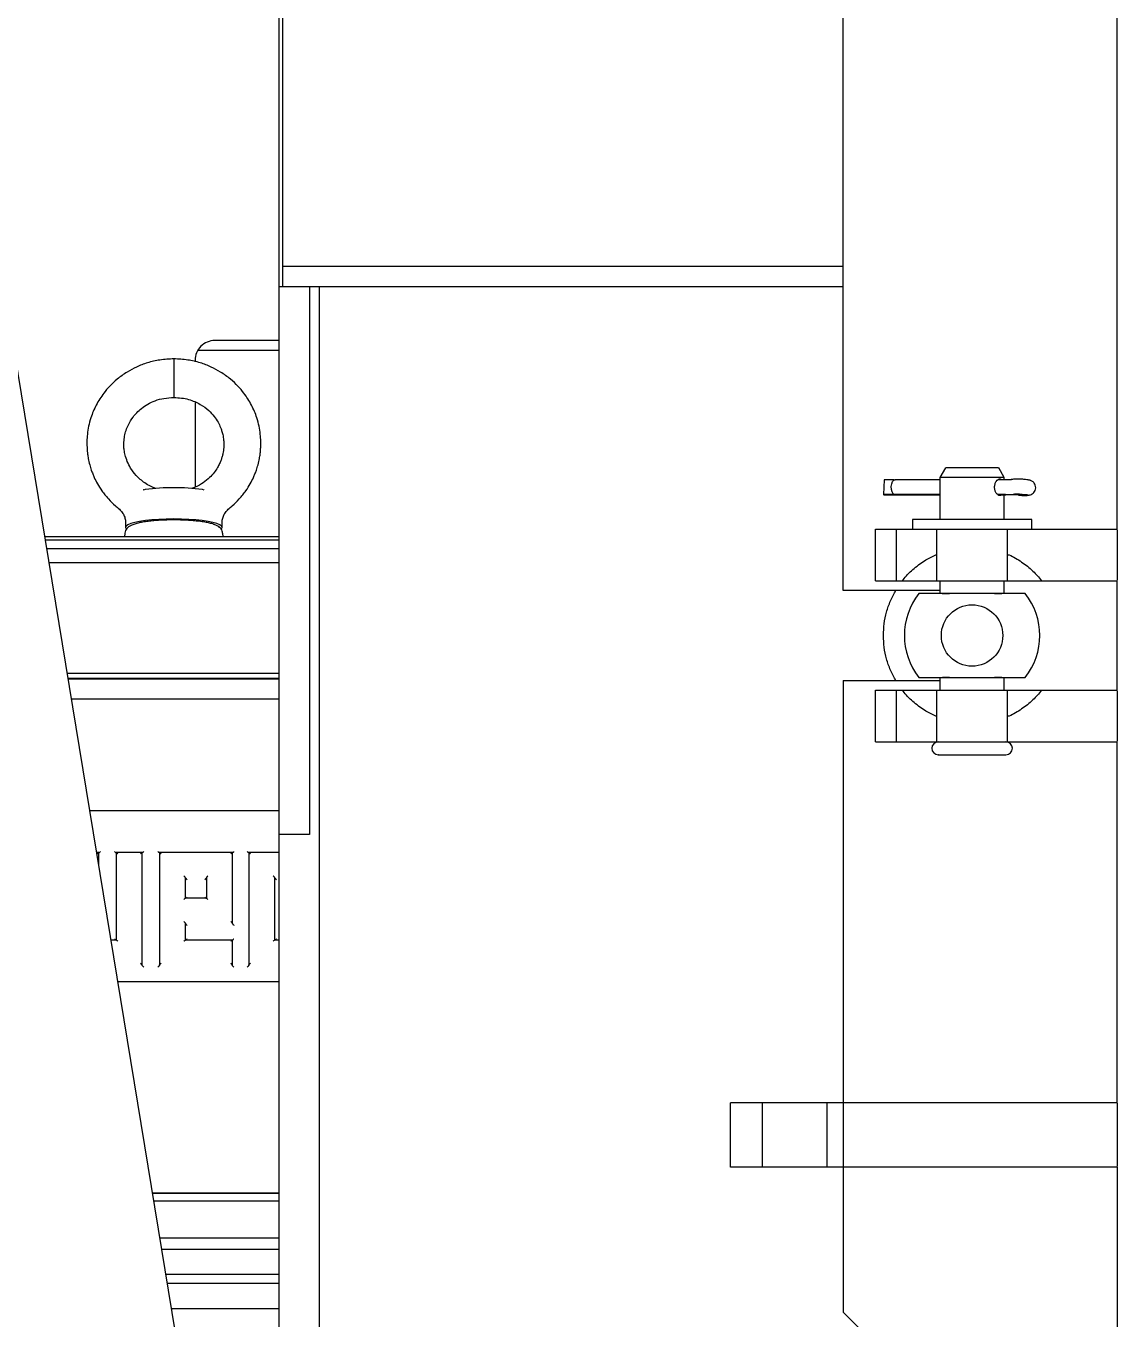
# Model space of a CAD drawing. Header units: millimetres. Extents: x 1293 to 41893, y 1011 to 26911.
# Drawn here: x 22974.9 to 23200.6, y 15570 to 15837.5 of the extents above; entities that cross this region are included whole.
import ezdxf

# ---------------------------------------------------------------- set-up
doc = ezdxf.new("R2010")
doc.units = ezdxf.units.MM
doc.header["$LTSCALE"] = 50
doc.layers.add('MAQUINAS', color=11, linetype='Continuous')

msp = doc.modelspace()

# ---------------------------------------------------------------- linework, layer by layer
at = {"color": 7, "linetype": 'Continuous', "lineweight": 25}
for p, q in [((23005.8280424, 15567.149781), (22757.6912138, 17078.1440349)), ((23027.1598566, 16385.8983679), (23027.1598566, 15534.5737325)), ((23028.0065232, 15783.5301166), (23028.0065232, 15921.0287832)), ((23143.9091899, 15787.7301166), (23028.0065232, 15787.7301166)), ((23143.9091899, 15783.5301166), (23027.1598566, 15783.5301166)), ((23033.5098566, 15783.5301166), (23033.5098566, 15670.1967832)), ((23035.5598566, 15783.5301166), (23035.5598566, 15534.5737325)), ((23027.1598566, 15772.3950346), (23013.9425232, 15772.3950346)), ((23027.1598566, 15770.3630346), (23010.422996, 15770.3630346)), ((23005.4758566, 15768.5999519), (23005.4758566, 15760.6010946)), ((23009.8785232, 15768.3310346), (23009.8785232, 15768.0235756)), ((23009.8785232, 15759.7283541), (23009.8785232, 15742.0482101)), ((22999.1660073, 15741.4918449), (22999.1636265, 15741.5062259)), ((22999.5645877, 15741.5571744), (22999.1792724, 15741.4695546)), ((23011.7740671, 15741.469116), (23011.3871254, 15741.5571744)), ((23011.7893336, 15741.5048002), (23011.7873796, 15741.4914039)), ((22995.4978629, 15734.5748336), (22995.4759632, 15733.7512294)), ((23015.47575, 15733.7512294), (23015.4538314, 15734.575541)), ((23027.1598566, 15731.8081057), (22978.787705, 15731.8081057)), ((22995.3705745, 15732.57165), (22995.3027344, 15731.8081057)), ((22995.3705745, 15732.57165), (22995.3693719, 15732.5445767)), ((23015.6489787, 15731.8081057), (23015.5811386, 15732.57165)), ((23015.5823413, 15732.5445767), (23015.5811386, 15732.57165)), ((23027.1598566, 15731.0830613), (22978.9067724, 15731.0830613)), ((23027.1598566, 15729.3018092), (22979.1992912, 15729.3018092)), ((23027.1598566, 15726.3794943), (22979.6791964, 15726.3794943)), ((23027.1598566, 15703.51716), (22983.4336694, 15703.51716)), ((23027.1598566, 15702.4545732), (22983.6081684, 15702.4545732)), ((23027.1598566, 15702.3511703), (22983.6251493, 15702.3511703)), ((23027.1598566, 15698.2002513), (22984.3068169, 15698.2002513)), ((23027.1598566, 15675.1017249), (22988.1000776, 15675.1017249)), ((23033.5098566, 15670.1967832), (23027.1598566, 15670.1967832)), ((22989.9758566, 15666.4593882), (22989.5193298, 15666.4593882)), ((22989.9758566, 15663.6794331), (22989.9758566, 15666.4480495)), ((22998.9225232, 15666.4593882), (22993.5491899, 15666.4593882)), ((22993.5491899, 15666.4480495), (22993.5491899, 15648.3519496)), ((22998.9225232, 15643.1613957), (22998.9225232, 15666.4480495)), ((23017.5758566, 15666.4593882), (23002.4958566, 15666.4593882)), ((23002.4958566, 15666.4480495), (23002.4958566, 15643.1613957)), ((23017.5758566, 15651.8037324), (23017.5758566, 15666.4480495)), ((23027.1598566, 15666.4593882), (23020.9758566, 15666.4593882)), ((23020.9758566, 15666.4480495), (23020.9758566, 15643.1613957)), ((23007.8691899, 15656.9942863), (23007.8691899, 15661.2574956)), ((23012.2025232, 15661.2574956), (23012.2025232, 15656.9942863)), ((23026.3491899, 15648.3519496), (23026.3491899, 15661.2574956)), ((23012.2151899, 15657.005625), (23007.8571673, 15657.005625)), ((23007.8691899, 15648.3519496), (23007.8691899, 15651.8037324)), ((22993.5618566, 15648.3632883), (22992.4910876, 15648.3632883)), ((23017.5758566, 15648.3632883), (23007.8565232, 15648.3632883)), ((23017.5758566, 15643.1613957), (23017.5758566, 15648.3519496)), ((23027.1598566, 15648.3632883), (23026.3353227, 15648.3632883)), ((23027.1598566, 15639.7209516), (22993.9103398, 15639.7209516)), ((23027.1598566, 15596.0088042), (23001.0887878, 15596.0088042)), ((23027.1598566, 15595.9499411), (23001.0984544, 15595.9499411)), ((23001.3441829, 15594.4536117), (23027.1598566, 15594.4536117)), ((23002.6113398, 15586.737438), (23027.1598566, 15586.737438)), ((23027.1598566, 15584.3254609), (23003.0074369, 15584.3254609)), ((23027.1598566, 15579.204223), (23003.8484512, 15579.204223)), ((23027.1598566, 15577.3021874), (23004.1608051, 15577.3021874)), ((23027.1598566, 15572.0652301), (23005.020823, 15572.0652301))]:
    msp.add_line(p, q, dxfattribs=at)
at = {"color": 7, "linetype": 'Continuous', "lineweight": 25, "flags": 128}
for points in [[(23005.4758566, 15735.4796933), (23003.9115119, 15735.4583143), (23002.3856866, 15735.3947039), (23000.9359516, 15735.2904281), (22999.598004, 15735.1480548), (22998.4047887, 15734.9710896), (22997.3856866, 15734.7638899), (22996.5657913, 15734.5315578), (22995.9652914, 15734.2798139), (22995.5989732, 15734.0148571), (22995.4758566, 15733.7432115), (22995.5989732, 15733.4715659), (22995.6328366, 15733.4367356)], [(23015.3318461, 15733.449573), (23015.35274, 15733.4715659), (23015.4758566, 15733.7432115), (23015.35274, 15734.0148571), (23014.9864217, 15734.2798139), (23014.3859218, 15734.5315578), (23013.5660265, 15734.7638899), (23012.5469244, 15734.9710896), (23011.3537091, 15735.1480548), (23010.0157616, 15735.2904281), (23008.5660265, 15735.3947039), (23007.0402012, 15735.4583143), (23005.4758566, 15735.4796933)]]:
    msp.add_lwpolyline(points, dxfattribs=at)
at = {"color": 7, "linetype": 'Continuous', "lineweight": 25}
for centre, radius, start, end in [((23013.9425232, 15768.3310346), 4.064, 90, 180.000019848), ((23005.1573137, 15703.1206732), 38.8412565, 89.530103588, 98.278757095), ((23005.7943994, 15703.1206732), 38.8412565, 81.721242905, 90.469896412)]:
    msp.add_arc(centre, radius, start, end, dxfattribs=at)
for points, knots in [([(23005.4758566, 15768.5999669), (23004.511107, 15768.5490984), (23002.6625237, 15768.4516278), (23000.0575387, 15767.868547), (22997.8017095, 15766.9845113), (22995.695298, 15765.8651483), (22993.8352903, 15764.5294453), (22992.2330097, 15763.0271305), (22990.7352546, 15761.2618037), (22989.3580007, 15759.0926735), (22988.3773168, 15756.7583756), (22987.8345943, 15754.716395), (22987.5817475, 15753.0862638), (22987.4791496, 15751.7584014), (22987.4944036, 15750.7579669), (22987.528575, 15750.0804075), (22987.555561, 15749.4778129), (22987.6290045, 15748.7941372), (22987.792524, 15747.8614429), (22988.0373759, 15746.7474295), (22988.3559601, 15745.7078119), (22988.6843403, 15744.8304406), (22989.0931474, 15743.871928), (22989.6931465, 15742.689889), (22990.6431419, 15741.1736797), (22991.8800141, 15739.6405807), (22993.0696698, 15738.4087248), (22993.8527381, 15737.825196), (22994.0937301, 15737.6456129)], [0, 0, 0, 0, 0.0663330184, 0.1271025416, 0.1826683889, 0.232761701, 0.2912029326, 0.3401212207, 0.3840752381, 0.450973652, 0.5175305435, 0.5592722876, 0.5983140447, 0.6325095985, 0.6518192393, 0.666769439, 0.6794890866, 0.6932426887, 0.7140048776, 0.744597308, 0.7716231428, 0.7909784886, 0.8093978794, 0.8434999561, 0.8824088616, 0.9327160184, 0.9792931206, 1, 1, 1, 1]), ([(23016.8579397, 15737.6455795), (23017.0989465, 15737.8251733), (23017.8820298, 15738.4087125), (23019.0716995, 15739.6405803), (23020.3085706, 15741.1736799), (23021.2585682, 15742.6898886), (23021.8585616, 15743.8719289), (23022.2673808, 15744.8304388), (23022.5957156, 15745.7078203), (23022.9145511, 15746.7473813), (23023.1584083, 15747.8616186), (23023.3348759, 15748.8529778), (23023.4091919, 15749.67804), (23023.4470382, 15750.5563249), (23023.4802279, 15751.6808599), (23023.369355, 15753.0865806), (23023.117302, 15754.7163), (23022.5743116, 15756.7584195), (23021.5937398, 15759.0926593), (23020.2164539, 15761.261806), (23018.7187045, 15763.0271299), (23017.1164224, 15764.5294455), (23015.2564152, 15765.8651482), (23013.1500036, 15766.9845113), (23010.8941744, 15767.868547), (23008.2891895, 15768.4516278), (23006.4406061, 15768.5490984), (23005.4758566, 15768.5999669)], [0, 0, 0, 0, 0.020708672, 0.0672869758, 0.1175954305, 0.1565053397, 0.1906082963, 0.2090281622, 0.2283840074, 0.2554105395, 0.2860037591, 0.3067664837, 0.3246559836, 0.3428224844, 0.3674740834, 0.4016705194, 0.4407132837, 0.4824561048, 0.5490147134, 0.6159148531, 0.6598700045, 0.7087895546, 0.7672322939, 0.8173268984, 0.8728941793, 0.9336652703, 1, 1, 1, 1]), ([(23001.7015311, 15741.8028778), (23001.3512481, 15741.9424042), (23000.5720432, 15742.2527808), (22999.1688401, 15743.0997526), (22997.7228612, 15744.3379228), (22996.5626052, 15745.8912747), (22995.8331043, 15747.2977101), (22995.3961409, 15748.6400953), (22995.2293769, 15749.6332721), (22995.1248127, 15750.3995455), (22995.1117042, 15750.863906), (22995.1707936, 15751.6072688), (22995.2482435, 15752.6225278), (22995.5826506, 15753.83631), (22996.1111131, 15755.1719196), (22996.8637227, 15756.4013537), (22997.8100481, 15757.5160238), (22998.8154466, 15758.430675), (23000.0905477, 15759.2922146), (23001.6459789, 15760.0144916), (23003.474323, 15760.5286748), (23004.790036, 15760.5762658), (23005.4758566, 15760.6010727)], [0, 0, 0, 0, 0.0399988729, 0.0889775488, 0.1739968376, 0.2421783416, 0.2974625458, 0.3484064456, 0.3891166641, 0.4168705647, 0.4340585337, 0.454675077, 0.498606336, 0.5427547181, 0.5893138834, 0.6556836952, 0.6979076189, 0.7462043947, 0.8005787256, 0.8610679173, 0.9275811032, 1, 1, 1, 1]), ([(23005.4758566, 15760.6010727), (23006.0090559, 15760.5832545), (23007.0373998, 15760.5488898), (23008.5038074, 15760.2624477), (23009.7971912, 15759.7946647), (23011.2303356, 15759.0817015), (23012.6190346, 15758.0635399), (23013.8129232, 15756.7691255), (23014.6060653, 15755.5709048), (23015.0842473, 15754.5787734), (23015.3878024, 15753.7300534), (23015.6374335, 15752.8507886), (23015.7758285, 15751.894292), (23015.8403593, 15750.953821), (23015.8064375, 15750.3206002), (23015.7285968, 15749.6363918), (23015.6317137, 15749.0365287), (23015.4563957, 15748.3671021), (23015.2522485, 15747.685323), (23014.9366988, 15746.9228965), (23014.4755329, 15746.0473273), (23013.7913723, 15745.0421143), (23012.824433, 15743.9680122), (23011.5231289, 15742.9230554), (23010.2686601, 15742.1547253), (23009.4115048, 15741.8793088), (23009.1579914, 15741.7978512)], [0, 0, 0, 0, 0.0560951032, 0.1081866798, 0.1564714527, 0.2006736821, 0.2769479375, 0.3374678002, 0.3879068858, 0.4311491558, 0.4561873975, 0.4869147311, 0.5274910951, 0.5581215053, 0.5879044912, 0.612863817, 0.6361654414, 0.6603381371, 0.6874039961, 0.7158208878, 0.7517110313, 0.7952255312, 0.8463936671, 0.9053082873, 0.9719938512, 1, 1, 1, 1]), ([(22994.053762, 15737.6298917), (22994.2718174, 15737.4312314), (22994.7089947, 15737.0329394), (22995.1672853, 15736.2683331), (22995.4621088, 15735.4311853), (22995.4858142, 15734.8563343), (22995.4976904, 15734.5683416)], [0, 0, 0, 0, 0.2483043689, 0.497823083, 0.7484160427, 1, 1, 1, 1]), ([(23015.4540243, 15734.5682902), (23015.4659043, 15734.8563187), (23015.4896207, 15735.4313182), (23015.7844467, 15736.2683109), (23016.2424688, 15737.0325427), (23016.6795295, 15737.4308709), (23016.8975071, 15737.6295312)], [0, 0, 0, 0, 0.2515230773, 0.5021226858, 0.7516910257, 1, 1, 1, 1]), ([(23006.0215813, 15735.2819979), (23005.9329735, 15735.283849), (23005.382231, 15735.2953542), (23004.3563929, 15735.2799472), (23002.9829443, 15735.2338365), (23001.6616473, 15735.1477389), (23000.4211554, 15735.0270047), (22999.2834895, 15734.8713764), (22998.2648803, 15734.6806364), (22997.3682186, 15734.4478611), (22996.6785293, 15734.1878722), (22996.1602858, 15733.8895634), (22995.7733843, 15733.5463135), (22995.4838788, 15733.1101619), (22995.371259, 15732.7028014), (22995.3654167, 15732.4739515), (22995.3642981, 15732.4301345)], [0, 0, 0, 0, 0.0173517761, 0.107850105, 0.1983842285, 0.2890844852, 0.3801567974, 0.471913437, 0.5649152927, 0.660345925, 0.7612398488, 0.8333662766, 0.8880286346, 0.9389052255, 0.9883024328, 1, 1, 1, 1]), ([(23015.563606, 15732.5658022), (23015.5473096, 15732.7068564), (23015.510113, 15733.0288132), (23015.2594235, 15733.4397225), (23014.9299596, 15733.7814784), (23014.5091555, 15734.0631118), (23013.9213349, 15734.3331514), (23013.1363563, 15734.574785), (23012.1362884, 15734.7911883), (23011.0433238, 15734.9633523), (23009.8191587, 15735.1020411), (23008.5150061, 15735.2022362), (23007.2402306, 15735.2652128), (23006.3975621, 15735.2768193), (23006.0215813, 15735.2819979)], [0, 0, 0, 0, 0.0412001205, 0.0940393729, 0.1487603688, 0.2129192866, 0.2983841063, 0.4162570945, 0.5154037138, 0.6196040854, 0.7209282038, 0.8208535553, 0.920068662, 1, 1, 1, 1]), ([(22989.6425232, 15666.2122555), (22989.6889654, 15666.2557075), (22989.7812328, 15666.3420343), (22989.8854859, 15666.4226048), (22989.9439775, 15666.4557863), (22989.9709925, 15666.4628138), (22989.9742952, 15666.4527887), (22989.9758566, 15666.4480495)], [0, 0, 0, 0, 0.31012021737, 0.61612079744, 0.75889571436, 0.88602239309, 1, 1, 1, 1]), ([(22989.9758566, 15666.4480495), (22989.978501, 15666.4425416), (22989.9841974, 15666.430677), (22990.0294567, 15666.4506751), (22990.1024924, 15666.5007788), (22990.1995935, 15666.5806216), (22990.2729242, 15666.6496872), (22990.3091899, 15666.6838435)], [0, 0, 0, 0, 0.1467541849, 0.3161257458, 0.5102477616, 0.757793254, 1, 1, 1, 1]), ([(22993.2158566, 15666.6838435), (22993.2622987, 15666.6403915), (22993.3545662, 15666.5540647), (22993.4588193, 15666.4734943), (22993.5173108, 15666.4403127), (22993.5443258, 15666.4332852), (22993.5476286, 15666.4433103), (22993.5491899, 15666.4480495)], [0, 0, 0, 0, 0.3101202174, 0.6161207974, 0.7588957144, 0.8860223931, 1, 1, 1, 1]), ([(22993.5491899, 15666.4480495), (22993.5518343, 15666.4535574), (22993.5575307, 15666.465422), (22993.6027901, 15666.4454239), (22993.6758258, 15666.3953202), (22993.7729268, 15666.3154775), (22993.8462575, 15666.2464119), (22993.8825232, 15666.2122555)], [0, 0, 0, 0, 0.1467541849, 0.3161257458, 0.5102477616, 0.757793254, 1, 1, 1, 1]), ([(22998.9225232, 15666.4480495), (22998.9198788, 15666.4535574), (22998.9141824, 15666.465422), (22998.868923, 15666.4454239), (22998.7958874, 15666.3953202), (22998.6987863, 15666.3154775), (22998.6254556, 15666.2464119), (22998.5891899, 15666.2122555)], [0, 0, 0, 0, 0.1467541849, 0.3161257458, 0.5102477616, 0.757793254, 1, 1, 1, 1]), ([(22999.2558566, 15666.6838435), (22999.2094144, 15666.6403915), (22999.117147, 15666.5540647), (22999.0128938, 15666.4734943), (22998.9544023, 15666.4403127), (22998.9273873, 15666.4332852), (22998.9240845, 15666.4433103), (22998.9225232, 15666.4480495)], [0, 0, 0, 0, 0.3101202174, 0.6161207974, 0.7588957144, 0.8860223931, 1, 1, 1, 1]), ([(23002.4838339, 15666.4373962), (23002.4836017, 15666.4371711), (23002.4786638, 15666.4323845), (23002.4405028, 15666.4525787), (23002.3698684, 15666.5000757), (23002.2719461, 15666.5808099), (23002.1987315, 15666.6497495), (23002.1625232, 15666.6838435)], [0, 0, 0, 0, 0.0096996924, 0.2062769342, 0.4315802273, 0.7188882608, 1, 1, 1, 1]), ([(23002.4958566, 15666.4480495), (23002.498501, 15666.4535574), (23002.5041974, 15666.465422), (23002.5494567, 15666.4454239), (23002.6224924, 15666.3953202), (23002.7195935, 15666.3154775), (23002.7929242, 15666.2464119), (23002.8291899, 15666.2122555)], [0, 0, 0, 0, 0.1467541849, 0.3161257458, 0.5102477616, 0.757793254, 1, 1, 1, 1]), ([(23017.2425232, 15666.2122555), (23017.2889654, 15666.2557075), (23017.3812328, 15666.3420343), (23017.4854859, 15666.4226048), (23017.5439775, 15666.4557863), (23017.5709925, 15666.4628138), (23017.5742952, 15666.4527887), (23017.5758566, 15666.4480495)], [0, 0, 0, 0, 0.3101202174, 0.6161207974, 0.7588957144, 0.8860223931, 1, 1, 1, 1]), ([(23017.5758566, 15666.4480495), (23017.578501, 15666.4425416), (23017.5841974, 15666.430677), (23017.6294567, 15666.4506751), (23017.7024924, 15666.5007788), (23017.7995935, 15666.5806216), (23017.8729242, 15666.6496872), (23017.9091899, 15666.6838435)], [0, 0, 0, 0, 0.1467541849, 0.3161257458, 0.5102477616, 0.757793254, 1, 1, 1, 1]), ([(23020.9638339, 15666.4373962), (23020.9636017, 15666.4371711), (23020.9586638, 15666.4323845), (23020.9205028, 15666.4525787), (23020.8498684, 15666.5000757), (23020.7519461, 15666.5808099), (23020.6787315, 15666.6497495), (23020.6425232, 15666.6838435)], [0, 0, 0, 0, 0.0096996924, 0.2062769342, 0.4315802273, 0.7188882608, 1, 1, 1, 1]), ([(23020.9758566, 15666.4480495), (23020.978501, 15666.4535574), (23020.9841974, 15666.465422), (23021.0294567, 15666.4454239), (23021.1024924, 15666.3953202), (23021.1995935, 15666.3154775), (23021.2729242, 15666.2464119), (23021.3091899, 15666.2122555)], [0, 0, 0, 0, 0.1467541849, 0.3161257458, 0.5102477616, 0.757793254, 1, 1, 1, 1]), ([(23007.8691899, 15661.2574956), (23007.8665455, 15661.2681124), (23007.860849, 15661.2909823), (23007.8155897, 15661.3584238), (23007.742554, 15661.4494227), (23007.645453, 15661.5571761), (23007.5721222, 15661.6297831), (23007.5358566, 15661.6656909)], [0, 0, 0, 0, 0.1467541849, 0.3161257458, 0.5102477616, 0.757793254, 1, 1, 1, 1]), ([(23007.8691899, 15661.2574956), (23007.8718343, 15661.2468788), (23007.8775307, 15661.2240089), (23007.9227901, 15661.1565674), (23007.9958258, 15661.0655685), (23008.0929268, 15660.9578151), (23008.1662575, 15660.8852081), (23008.2025232, 15660.8493003)], [0, 0, 0, 0, 0.1467541849, 0.3161257458, 0.5102477616, 0.757793254, 1, 1, 1, 1]), ([(23012.2025232, 15661.2574956), (23012.1998788, 15661.2468788), (23012.1941824, 15661.2240089), (23012.148923, 15661.1565674), (23012.0758874, 15661.0655685), (23011.9787863, 15660.9578151), (23011.9054556, 15660.8852081), (23011.8691899, 15660.8493003)], [0, 0, 0, 0, 0.14675418489, 0.31612574581, 0.51024776163, 0.75779325401, 1, 1, 1, 1]), ([(23012.5358566, 15661.6656909), (23012.4894144, 15661.6194181), (23012.397147, 15661.5274872), (23012.2928938, 15661.406644), (23012.2344023, 15661.3268218), (23012.2073873, 15661.2816571), (23012.2040845, 15661.2652512), (23012.2025232, 15661.2574956)], [0, 0, 0, 0, 0.3101202174, 0.6161207974, 0.7588957144, 0.8860223931, 1, 1, 1, 1]), ([(23026.3491899, 15661.2574956), (23026.3465455, 15661.2681124), (23026.340849, 15661.2909823), (23026.2955897, 15661.3584238), (23026.222554, 15661.4494227), (23026.125453, 15661.5571761), (23026.0521222, 15661.6297831), (23026.0158566, 15661.6656909)], [0, 0, 0, 0, 0.1467541849, 0.3161257458, 0.5102477616, 0.757793254, 1, 1, 1, 1]), ([(23026.3491899, 15661.2574956), (23026.3518343, 15661.2468788), (23026.3575307, 15661.2240089), (23026.4027901, 15661.1565674), (23026.4758258, 15661.0655685), (23026.5729268, 15660.9578151), (23026.6462575, 15660.8852081), (23026.6825232, 15660.8493003)], [0, 0, 0, 0, 0.14675418489, 0.31612574581, 0.51024776164, 0.75779325401, 1, 1, 1, 1]), ([(23007.8571673, 15657.0049396), (23007.8569351, 15657.0051647), (23007.8519971, 15657.0099513), (23007.8138361, 15656.9897571), (23007.7432017, 15656.9422601), (23007.6452795, 15656.8615259), (23007.5720648, 15656.7925863), (23007.5358566, 15656.7584923)], [0, 0, 0, 0, 0.0096996924, 0.2062769342, 0.4315802273, 0.7188882608, 1, 1, 1, 1]), ([(23008.2025232, 15657.2300803), (23008.156502, 15657.1871788), (23008.0650709, 15657.1019456), (23007.9703408, 15657.0263679), (23007.9362982, 15657.0078268), (23007.9322556, 15657.005625)], [0, 0, 0, 0, 0.47176927473, 0.93727156592, 1, 1, 1, 1]), ([(23011.8691899, 15657.2300803), (23011.9152111, 15657.1871788), (23012.0066422, 15657.1019456), (23012.1013723, 15657.0263679), (23012.1354149, 15657.0078268), (23012.1394575, 15657.005625)], [0, 0, 0, 0, 0.47176927473, 0.93727156591, 1, 1, 1, 1]), ([(23012.5358566, 15656.7584923), (23012.4893081, 15656.8020601), (23012.3968295, 15656.8886171), (23012.2938665, 15656.9677816), (23012.2355665, 15657.0020894), (23012.2211827, 15657.0035963), (23012.2151899, 15657.0042241)], [0, 0, 0, 0, 0.36024252, 0.715699578, 0.8815500869, 1, 1, 1, 1]), ([(23007.5358566, 15652.2119277), (23007.5822987, 15652.1656549), (23007.6745662, 15652.073724), (23007.7788193, 15651.9528808), (23007.8373108, 15651.8730585), (23007.8643258, 15651.8278939), (23007.8676286, 15651.811488), (23007.8691899, 15651.8037324)], [0, 0, 0, 0, 0.3101202174, 0.6161207974, 0.7588957144, 0.8860223931, 1, 1, 1, 1]), ([(23008.2025232, 15651.3955371), (23008.156081, 15651.4418099), (23008.0638136, 15651.5337408), (23007.9595605, 15651.654584), (23007.901069, 15651.7344062), (23007.874054, 15651.7795709), (23007.8707512, 15651.7959768), (23007.8691899, 15651.8037324)], [0, 0, 0, 0, 0.3101202174, 0.6161207974, 0.7588957144, 0.8860223931, 1, 1, 1, 1]), ([(23017.2425232, 15652.2119277), (23017.2889654, 15652.1656549), (23017.3812328, 15652.073724), (23017.4854859, 15651.9528808), (23017.5439775, 15651.8730585), (23017.5709925, 15651.8278939), (23017.5742952, 15651.811488), (23017.5758566, 15651.8037324)], [0, 0, 0, 0, 0.3101202174, 0.6161207974, 0.7588957144, 0.8860223931, 1, 1, 1, 1]), ([(23017.5758566, 15651.8037324), (23017.578501, 15651.7931156), (23017.5841974, 15651.7702456), (23017.6294567, 15651.7028042), (23017.7024924, 15651.6118053), (23017.7995935, 15651.5040519), (23017.8729242, 15651.4314449), (23017.9091899, 15651.3955371)], [0, 0, 0, 0, 0.1467541849, 0.3161257458, 0.5102477616, 0.757793254, 1, 1, 1, 1]), ([(22993.2158566, 15648.5877437), (22993.2618778, 15648.5448421), (22993.3533089, 15648.4596089), (22993.4480389, 15648.3840312), (22993.4820816, 15648.3654901), (22993.4861242, 15648.3632883)], [0, 0, 0, 0, 0.4717692747, 0.9372715659, 1, 1, 1, 1]), ([(22993.8825232, 15648.1161556), (22993.8359748, 15648.1597235), (22993.7434962, 15648.2462804), (22993.6405331, 15648.3254449), (22993.5822332, 15648.3597528), (22993.5678494, 15648.3612596), (22993.5618566, 15648.3618874)], [0, 0, 0, 0, 0.36024252001, 0.715699578, 0.88155008689, 1, 1, 1, 1]), ([(23007.5358566, 15648.1161556), (23007.582405, 15648.1597235), (23007.6748836, 15648.2462804), (23007.7778467, 15648.3254449), (23007.8361466, 15648.3597528), (23007.8505304, 15648.3612596), (23007.8565232, 15648.3618874)], [0, 0, 0, 0, 0.36024252001, 0.715699578, 0.88155008689, 1, 1, 1, 1]), ([(23008.2025232, 15648.5877437), (23008.156502, 15648.5448421), (23008.0650709, 15648.4596089), (23007.9703408, 15648.3840312), (23007.9362982, 15648.3654901), (23007.9322556, 15648.3632883)], [0, 0, 0, 0, 0.4717692747, 0.9372715659, 1, 1, 1, 1]), ([(23017.5758566, 15648.3519496), (23017.5732121, 15648.3574575), (23017.5675157, 15648.3693221), (23017.5222564, 15648.349324), (23017.4492207, 15648.2992203), (23017.3521196, 15648.2193776), (23017.2787889, 15648.150312), (23017.2425232, 15648.1161556)], [0, 0, 0, 0, 0.1467541849, 0.3161257458, 0.5102477616, 0.757793254, 1, 1, 1, 1]), ([(23017.9091899, 15648.5877437), (23017.8627477, 15648.5442916), (23017.7704803, 15648.4579648), (23017.6662272, 15648.3773944), (23017.6077356, 15648.3442128), (23017.5807206, 15648.3371853), (23017.5774179, 15648.3472104), (23017.5758566, 15648.3519496)], [0, 0, 0, 0, 0.31012021737, 0.61612079744, 0.75889571436, 0.88602239309, 1, 1, 1, 1]), ([(23026.3353227, 15648.3607003), (23026.3334102, 15648.3613824), (23026.3249644, 15648.3643944), (23026.2837419, 15648.3413612), (23026.1853289, 15648.2727887), (23026.0864233, 15648.1813762), (23026.0158566, 15648.1161556)], [0, 0, 0, 0, 0.05569042858, 0.24593732699, 0.4619941743, 1, 1, 1, 1]), ([(23026.6825232, 15648.5877437), (23026.6386578, 15648.5467432), (23026.5514809, 15648.4652599), (23026.4574802, 15648.3898844), (23026.4197066, 15648.3677226), (23026.4121486, 15648.3632883)], [0, 0, 0, 0, 0.4475570285, 0.8894627549, 1, 1, 1, 1]), ([(22998.9225232, 15643.1613957), (22998.9198788, 15643.1720126), (22998.9141824, 15643.1948825), (22998.868923, 15643.2623239), (22998.7958874, 15643.3533228), (22998.6987863, 15643.4610762), (22998.6254556, 15643.5336832), (22998.5891899, 15643.569591)], [0, 0, 0, 0, 0.14675418489, 0.31612574581, 0.51024776164, 0.75779325401, 1, 1, 1, 1]), ([(23002.4958566, 15643.1613957), (23002.498501, 15643.1720126), (23002.5041974, 15643.1948825), (23002.5494567, 15643.2623239), (23002.6224924, 15643.3533228), (23002.7195935, 15643.4610762), (23002.7929242, 15643.5336832), (23002.8291899, 15643.569591)], [0, 0, 0, 0, 0.1467541849, 0.3161257458, 0.5102477616, 0.757793254, 1, 1, 1, 1]), ([(23017.5758566, 15643.1613957), (23017.5732121, 15643.1720126), (23017.5675157, 15643.1948825), (23017.5222564, 15643.2623239), (23017.4492207, 15643.3533228), (23017.3521196, 15643.4610762), (23017.2787889, 15643.5336832), (23017.2425232, 15643.569591)], [0, 0, 0, 0, 0.1467541849, 0.3161257458, 0.5102477616, 0.757793254, 1, 1, 1, 1]), ([(23020.9758566, 15643.1613957), (23020.978501, 15643.1720126), (23020.9841974, 15643.1948825), (23021.0294567, 15643.2623239), (23021.1024924, 15643.3533228), (23021.1995935, 15643.4610762), (23021.2729242, 15643.5336832), (23021.3091899, 15643.569591)], [0, 0, 0, 0, 0.1467541849, 0.3161257458, 0.5102477616, 0.757793254, 1, 1, 1, 1]), ([(22999.2558566, 15642.7532004), (22999.2094144, 15642.7994732), (22999.117147, 15642.8914041), (22999.0128938, 15643.0122474), (22998.9544023, 15643.0920696), (22998.9273873, 15643.1372342), (22998.9240845, 15643.1536401), (22998.9225232, 15643.1613957)], [0, 0, 0, 0, 0.3101202174, 0.6161207974, 0.7588957144, 0.8860223931, 1, 1, 1, 1]), ([(23002.4958566, 15643.1613957), (23002.4932121, 15643.1507789), (23002.4875157, 15643.127909), (23002.4422564, 15643.0604675), (23002.3692207, 15642.9694686), (23002.2721196, 15642.8617152), (23002.1987889, 15642.7891082), (23002.1625232, 15642.7532004)], [0, 0, 0, 0, 0.1467541849, 0.3161257458, 0.5102477616, 0.757793254, 1, 1, 1, 1]), ([(23017.9091899, 15642.7532004), (23017.8627477, 15642.7994732), (23017.7704803, 15642.8914041), (23017.6662272, 15643.0122474), (23017.6077356, 15643.0920696), (23017.5807206, 15643.1372342), (23017.5774179, 15643.1536401), (23017.5758566, 15643.1613957)], [0, 0, 0, 0, 0.3101202174, 0.6161207974, 0.7588957144, 0.8860223931, 1, 1, 1, 1]), ([(23020.9758566, 15643.1613957), (23020.9732121, 15643.1507789), (23020.9675157, 15643.127909), (23020.9222564, 15643.0604675), (23020.8492207, 15642.9694686), (23020.7521196, 15642.8617152), (23020.6787889, 15642.7891082), (23020.6425232, 15642.7532004)], [0, 0, 0, 0, 0.1467541849, 0.3161257458, 0.5102477616, 0.757793254, 1, 1, 1, 1])]:
    msp.add_open_spline(points, degree=3, knots=knots, dxfattribs=at)
at = {"layer": 'MAQUINAS', "linetype": 'Continuous', "lineweight": 25}
for p, q in [((23143.9091899, 15720.7117012), (23143.9091899, 16102.0450346)), ((23200.5758566, 15733.3783679), (23200.5758566, 16089.3783679)), ((23165.0638904, 15746.0450346), (23163.9091899, 15744.0450346)), ((23177.2425232, 15744.0450346), (23176.0878227, 15746.0450346)), ((23152.4225686, 15743.5704035), (23152.2633762, 15740.5196657)), ((23154.5572203, 15743.5704035), (23152.4225686, 15743.5704035)), ((23163.9091899, 15743.5783679), (23154.6368165, 15743.5783679)), ((23163.9091899, 15744.0450346), (23163.9091899, 15735.3783679)), ((23177.5752572, 15743.5783679), (23175.8864059, 15743.5783679)), ((23177.2425232, 15743.5783679), (23177.2425232, 15744.0450346)), ((23163.9091899, 15740.5196657), (23152.2633762, 15740.5196657)), ((23152.2633762, 15740.5196657), (23152.3429724, 15740.5117012)), ((23152.3429724, 15740.5117012), (23163.9091899, 15740.5117012)), ((23177.4956609, 15740.5196657), (23175.8788709, 15740.5196657)), ((23175.8864059, 15740.5117012), (23177.5752572, 15740.5117012)), ((23177.2425232, 15735.3783679), (23177.2425232, 15740.5117012)), ((23177.4956609, 15740.5196657), (23177.5752572, 15740.5117012)), ((23158.2425232, 15735.3783679), (23158.2425232, 15733.3783679)), ((23182.9091899, 15733.3783679), (23182.9091899, 15735.3783679)), ((23150.5758566, 15722.7117012), (23150.5758566, 15733.3783679)), ((23154.9427445, 15733.3783679), (23200.5758566, 15733.3783679)), ((23154.9430342, 15722.7117012), (23154.9430342, 15733.3783679)), ((23163.2425232, 15733.3783679), (23163.2425232, 15722.7117012)), ((23177.9091899, 15722.7117012), (23177.9091899, 15733.3783679)), ((23200.5758566, 15733.2616946), (23200.5758566, 15722.8283746)), ((23154.9427445, 15722.7117012), (23200.5758566, 15722.7117012)), ((23163.9091899, 15722.7117012), (23163.9091899, 15720.0450346)), ((23177.2425232, 15720.0450346), (23177.2425232, 15722.7117012)), ((23200.5758566, 15700.0450346), (23200.5758566, 15722.7117012)), ((23163.9091899, 15720.7117012), (23143.9091899, 15720.7117012)), ((23164.413219, 15720.0448265), (23165.9282395, 15720.0450346)), ((23163.9091899, 15702.7117012), (23163.9091899, 15700.0450346)), ((23176.7384949, 15702.7119094), (23175.2234736, 15702.7117012)), ((23177.2425232, 15700.0450346), (23177.2425232, 15702.7117012)), ((23143.9091899, 15702.0450346), (23143.9091899, 15571.3783679)), ((23143.9091899, 15702.0450346), (23163.9091899, 15702.0450346)), ((23150.5758566, 15689.3783679), (23150.5758566, 15700.0450346)), ((23154.9427445, 15700.0450346), (23200.5758566, 15700.0450346)), ((23154.9430342, 15689.3783679), (23154.9430342, 15700.0450346)), ((23163.2425232, 15700.0450346), (23163.2425232, 15689.3783679)), ((23177.9091899, 15689.3783679), (23177.9091899, 15700.0450346)), ((23200.5758566, 15699.9283612), (23200.5758566, 15689.4950412)), ((23154.9427445, 15689.3783679), (23200.5758566, 15689.3783679)), ((23200.5758566, 15614.7117012), (23200.5758566, 15689.3783679)), ((23200.5758566, 15614.7117012), (23120.5758566, 15614.7117012)), ((23120.5758566, 15601.3783679), (23120.5758566, 15614.7117012)), ((23127.2425232, 15601.3783679), (23127.2425232, 15614.7117012)), ((23140.5758566, 15601.3783679), (23140.5758566, 15614.7117012)), ((23200.5758566, 15614.5950279), (23200.5758566, 15601.4950412)), ((23200.5758566, 15601.3783679), (23120.5758566, 15601.3783679)), ((23200.5758566, 15601.3783679), (23200.5758566, 15298.0450346)), ((23143.9091899, 15571.3783679), (23177.2425232, 15538.0450346))]:
    msp.add_line(p, q, dxfattribs=at)
at = {"layer": 'MAQUINAS', "linetype": 'Continuous', "lineweight": 25, "flags": 128}
for points in [[(23154.5572203, 15740.5196657), (23154.265592, 15740.6955067), (23154.0304793, 15741.076801), (23153.8876759, 15741.6055001), (23153.8589224, 15742.2011144), (23153.9485962, 15742.7729669), (23154.1430454, 15743.2339984), (23154.4126666, 15743.5140208), (23154.6368165, 15743.5783679)], [(23179.102327, 15740.6278116), (23179.3538152, 15740.6628538), (23179.7970174, 15740.6757318), (23180.36333, 15740.6644522), (23180.965093, 15740.6307609), (23181.5091587, 15740.5798731), (23181.9113108, 15740.5196657), (23182.1092997, 15740.4594583), (23182.0724785, 15740.4085705), (23181.8065468, 15740.3748793), (23181.3526685, 15740.3635996), (23180.7810998, 15740.3764776), (23180.1803143, 15740.4115198)]]:
    msp.add_lwpolyline(points, dxfattribs=at)
at = {"layer": 'MAQUINAS', "linetype": 'Continuous', "lineweight": 25}
msp.add_circle((23170.5758566, 15711.3783679), 6.354904, dxfattribs=at)
for centre, radius, start, end in [((23177.8033568, 15747.9371575), 7.4238711, 267.624591363, 280.077033561), ((23177.3639309, 15703.8730606), 36.6468419, 85.592358127, 89.794045195), ((23170.5758566, 15711.3783679), 14, 141.671869686, 218.330036905), ((23170.5758566, 15711.3783679), 14, 321.672279499, 38.330228641), ((23163.5758566, 15688.0450346), 1.3333333, 90, 270), ((23177.5758566, 15688.0450346), 1.3333333, 270, 90)]:
    msp.add_arc(centre, radius, start, end, dxfattribs=at)
for points, knots in [([(23175.990058, 15746.0450346), (23176.0159333, 15746.0450346), (23176.113301, 15746.0450346), (23175.4056632, 15746.0450346), (23173.976099, 15746.0450346), (23171.9734692, 15746.0450346), (23169.7751698, 15746.0450346), (23167.6857603, 15746.0450346), (23166.0712671, 15746.0450346), (23165.143191, 15746.0450346), (23165.1564791, 15746.0450346), (23165.1616551, 15746.0450346)], [0, 0, 0, 0, 0.0452415461, 0.1702415461, 0.2952415461, 0.4202415461, 0.5452415461, 0.6702415461, 0.7952415461, 0.9202415461, 1, 1, 1, 1]), ([(23177.2169803, 15744.0450346), (23177.2141084, 15744.0450346), (23177.2072796, 15744.0450346), (23176.8985038, 15744.0450346), (23176.348927, 15744.0450346), (23175.5685885, 15744.0450346), (23174.5987685, 15744.0450346), (23173.4737107, 15744.0450346), (23172.2374618, 15744.0450346), (23170.9373105, 15744.0450346), (23169.6232883, 15744.0450346), (23168.3458423, 15744.0450346), (23167.1541968, 15744.0450346), (23166.093665, 15744.0450346), (23165.2067941, 15744.0450346), (23164.5209811, 15744.0450346), (23164.0875292, 15744.0450346), (23163.8922964, 15744.0450346), (23163.9272177, 15744.0450346), (23163.9347328, 15744.0450346)], [0, 0, 0, 0, 0.0453619757, 0.1078619757, 0.1703619757, 0.2328619757, 0.2953619757, 0.3578619757, 0.4203619757, 0.4828619757, 0.5453619757, 0.6078619757, 0.6703619757, 0.7328619757, 0.7953619757, 0.8578619757, 0.9203619757, 0.9828619757, 1, 1, 1, 1]), ([(23176.6552904, 15740.5117012), (23176.6439265, 15740.4901373), (23176.5972992, 15740.4016583), (23176.4757472, 15740.347019), (23176.3135559, 15740.3055398), (23176.1326491, 15740.3417775), (23175.8828557, 15740.4712033), (23175.5748915, 15740.7927438), (23175.3466619, 15741.2719934), (23175.2513536, 15741.7065006), (23175.2258007, 15742.0450346), (23175.2513536, 15742.3835687), (23175.3466616, 15742.8180752), (23175.5748931, 15743.2973294), (23175.8828509, 15743.6188541), (23176.1326576, 15743.7483123), (23176.3135246, 15743.7844532), (23176.4758658, 15743.7433383), (23176.5991838, 15743.6866022), (23176.6471078, 15743.5948853), (23176.6599001, 15743.5704035)], [0, 0, 0, 0, 0.0158162907, 0.0648959222, 0.112584624, 0.1602733258, 0.2093529573, 0.3057818069, 0.4022128077, 0.4512882308, 0.4989726438, 0.5466570568, 0.5957324798, 0.6921634806, 0.7885923302, 0.8376719617, 0.8853606635, 0.9330493653, 0.9821289968, 1, 1, 1, 1]), ([(23178.779019, 15743.631528), (23178.7729149, 15743.6303581), (23178.7563775, 15743.6271887), (23178.5789563, 15743.6064734), (23178.229488, 15743.5867159), (23177.8525336, 15743.5787618), (23177.6106133, 15743.5784181), (23177.5752572, 15743.5783679)], [0, 0, 0, 0, 0.1265090881, 0.3427432768, 0.6188731122, 0.9442991658, 1, 1, 1, 1]), ([(23180.31268, 15743.7265557), (23180.1542933, 15743.730512), (23179.7873599, 15743.7396776), (23179.349542, 15743.7212661), (23179.0255473, 15743.6981442), (23178.7964712, 15743.6334179), (23178.71045, 15743.6091122)], [0, 0, 0, 0, 0.24812454849, 0.57482883266, 0.84034228742, 1, 1, 1, 1]), ([(23180.1471519, 15740.409319), (23180.185903, 15740.4058601), (23180.4185296, 15740.3850961), (23180.8950164, 15740.3635968), (23181.4968608, 15740.3510366), (23181.9871035, 15740.365541), (23182.3295682, 15740.3978769), (23182.6896257, 15740.4839692), (23183.053421, 15740.6576473), (23183.3961614, 15740.9595538), (23183.6571623, 15741.3907631), (23183.7693026, 15741.9213397), (23183.690375, 15742.4429749), (23183.4747421, 15742.8596829), (23183.2105269, 15743.1468456), (23182.9351526, 15743.3353981), (23182.6767061, 15743.4492986), (23182.4222575, 15743.5244184), (23182.1115789, 15743.5842696), (23181.7886802, 15743.6305294), (23181.5363849, 15743.6515214), (23181.483832, 15743.6558941)], [0, 0, 0, 0, 0.0147310883, 0.0884321364, 0.1621958394, 0.2386413913, 0.3049803051, 0.3481470687, 0.3973562925, 0.4514749715, 0.5102615523, 0.5743338507, 0.6409423644, 0.6941520399, 0.7397506122, 0.7799659454, 0.8157680755, 0.8513529857, 0.9059415064, 0.9804076998, 1, 1, 1, 1]), ([(23180.7512371, 15743.7107562), (23180.6434849, 15743.716369), (23180.4921235, 15743.7242534), (23180.3528162, 15743.7260407), (23180.31268, 15743.7265557)], [0, 0, 0, 0, 0.7118866452, 1, 1, 1, 1]), ([(23181.483832, 15743.6558941), (23181.3517664, 15743.6683771), (23181.1173981, 15743.6905299), (23180.8625008, 15743.7046102), (23180.7512371, 15743.7107562)], [0, 0, 0, 0, 0.5634960086, 1, 1, 1, 1]), ([(23150.5758566, 15733.3783679), (23150.6496232, 15733.3783679), (23150.7971566, 15733.3783679), (23151.8827377, 15733.3783679), (23153.2794259, 15733.3783679), (23154.3884605, 15733.3783679), (23154.9429778, 15733.3783679)], [0, 0, 0, 0, 0.291440952, 0.5828819039, 0.791440952, 1, 1, 1, 1]), ([(23156.2585232, 15722.7792697), (23156.3443647, 15722.9031741), (23156.9970726, 15723.8452986), (23158.5892072, 15725.309169), (23160.8320184, 15727.0297582), (23162.4901509, 15727.7960975), (23163.2425232, 15728.1438216)], [0, 0, 0, 0, 0.05078044554, 0.38611634438, 0.72145224323, 1, 1, 1, 1]), ([(23177.9091899, 15728.1550851), (23178.0127786, 15728.1183052), (23179.0542439, 15727.7485261), (23180.8496592, 15726.6154857), (23183.1568158, 15724.8593444), (23184.3792066, 15723.4033313), (23184.9598623, 15722.7117012)], [0, 0, 0, 0, 0.03663030149, 0.36827537933, 0.69992045717, 1, 1, 1, 1]), ([(23150.5758566, 15722.7117012), (23150.6496232, 15722.7117012), (23150.7971566, 15722.7117012), (23151.8827377, 15722.7117012), (23153.2794259, 15722.7117012), (23154.3884605, 15722.7117012), (23154.9429778, 15722.7117012)], [0, 0, 0, 0, 0.2914409518, 0.5828819036, 0.7914409518, 1, 1, 1, 1]), ([(23181.5383199, 15720.0450346), (23181.5477731, 15720.0450346), (23181.5895565, 15720.0450348), (23181.3466792, 15720.0450308), (23180.8091595, 15720.0450483), (23180.0605634, 15720.0449916), (23179.2459095, 15720.0451329), (23178.4279671, 15720.0450766), (23177.3546081, 15720.0451284), (23175.962144, 15720.0443877), (23174.262094, 15720.0452072), (23172.4348275, 15720.0449857), (23170.5758285, 15720.0450602), (23168.7169977, 15720.0449812), (23167.0916968, 15720.0451983), (23165.7386321, 15720.0446332), (23164.6567784, 15720.0446994), (23163.4769093, 15720.0451662), (23162.2922681, 15720.0451349), (23161.1839552, 15720.0450074), (23160.342665, 15720.045042), (23159.8050036, 15720.0450325), (23159.5621593, 15720.0450347), (23159.6039398, 15720.0450346), (23159.6133918, 15720.0450346)], [0, 0, 0, 0, 0.0157307879, 0.069530594, 0.1233304001, 0.1771302062, 0.2110848172, 0.2468930286, 0.2848003899, 0.3366816525, 0.3924009526, 0.4462007587, 0.5000005648, 0.5538003709, 0.607600177, 0.6452274577, 0.6810626813, 0.7152722985, 0.7712903511, 0.8228709347, 0.8766707408, 0.9304705469, 0.984270353, 1, 1, 1, 1]), ([(23175.2234736, 15720.0450346), (23175.615884, 15720.0449401), (23176.1373862, 15720.0448144), (23176.6061743, 15720.0448426), (23176.7222174, 15720.0448496)], [0, 0, 0, 0, 0.752461625, 1, 1, 1, 1]), ([(23159.6133701, 15702.7117012), (23159.603931, 15702.7117012), (23159.5621711, 15702.711701), (23159.8050427, 15702.711705), (23160.3425513, 15702.7116876), (23161.0911501, 15702.7117442), (23161.9058035, 15702.7116029), (23162.723746, 15702.7116593), (23163.797105, 15702.7116074), (23165.1895691, 15702.7123481), (23166.8896191, 15702.7115286), (23168.7168856, 15702.7117502), (23170.5758846, 15702.7116757), (23172.4347154, 15702.7117546), (23174.0600163, 15702.7115375), (23175.413081, 15702.7121026), (23176.4949347, 15702.7120364), (23177.6748038, 15702.7115696), (23178.8594452, 15702.7116009), (23179.9677573, 15702.7117284), (23180.8090505, 15702.7116938), (23181.3467006, 15702.7117033), (23181.589539, 15702.7117011), (23181.5477825, 15702.7117012), (23181.538345, 15702.7117012)], [0, 0, 0, 0, 0.0157124749, 0.0695143406, 0.1233162062, 0.1771180719, 0.2110739826, 0.2468835648, 0.2847923773, 0.3366756261, 0.3923970591, 0.4461989248, 0.5000007904, 0.5538026561, 0.6076045217, 0.6452332428, 0.6810698383, 0.7152807651, 0.7713009622, 0.8228835204, 0.876685386, 0.9304872517, 0.9842891173, 1, 1, 1, 1]), ([(23165.9282395, 15702.7117012), (23165.5358291, 15702.7117958), (23165.0143269, 15702.7119214), (23164.5455387, 15702.7118932), (23164.4294956, 15702.7118862)], [0, 0, 0, 0, 0.75246155715, 1, 1, 1, 1]), ([(23150.5758566, 15700.0450346), (23150.6496232, 15700.0450346), (23150.7971566, 15700.0450346), (23151.8827377, 15700.0450346), (23153.2794259, 15700.0450346), (23154.3884605, 15700.0450346), (23154.9429778, 15700.0450346)], [0, 0, 0, 0, 0.29144095196, 0.58288190391, 0.79144095196, 1, 1, 1, 1]), ([(23163.2425232, 15694.6129143), (23162.4901509, 15694.9606383), (23160.8320184, 15695.7269777), (23158.5892072, 15697.4475668), (23156.9970726, 15698.9114372), (23156.3443647, 15699.8535617), (23156.2585232, 15699.9774661)], [0, 0, 0, 0, 0.2785477568, 0.6138836556, 0.9492195545, 1, 1, 1, 1]), ([(23184.9598623, 15700.0450346), (23184.3792066, 15699.3534045), (23183.1568158, 15697.8973914), (23180.8496592, 15696.1412502), (23179.0542439, 15695.0082098), (23178.0127786, 15694.6384307), (23177.9091899, 15694.6016508)], [0, 0, 0, 0, 0.3000795428, 0.6317246207, 0.9633696985, 1, 1, 1, 1]), ([(23150.5758566, 15689.3783679), (23150.6496232, 15689.3783679), (23150.7971566, 15689.3783679), (23151.8827377, 15689.3783679), (23153.2794259, 15689.3783679), (23154.3884605, 15689.3783679), (23154.9429778, 15689.3783679)], [0, 0, 0, 0, 0.2914409518, 0.5828819036, 0.7914409518, 1, 1, 1, 1]), ([(23163.6026766, 15686.7117012), (23163.5947858, 15686.7117012), (23163.5581184, 15686.7117012), (23163.7631128, 15686.7117012), (23164.2182373, 15686.7117012), (23164.9383409, 15686.7117012), (23165.8695555, 15686.7117012), (23166.9831138, 15686.7117012), (23168.2343416, 15686.7117012), (23169.5756599, 15686.7117012), (23170.9553832, 15686.7117012), (23172.320542, 15686.7117012), (23173.6186034, 15686.7117012), (23174.7999141, 15686.7117012), (23175.8182251, 15686.7117012), (23176.6375805, 15686.7117012), (23177.2146362, 15686.7117012), (23177.5388507, 15686.7117012), (23177.546021, 15686.7117012), (23177.5490365, 15686.7117012)], [0, 0, 0, 0, 0.0171380243, 0.0796380243, 0.1421380243, 0.2046380243, 0.2671380243, 0.3296380243, 0.3921380243, 0.4546380243, 0.5171380243, 0.5796380243, 0.6421380243, 0.7046380243, 0.7671380243, 0.8296380243, 0.8921380243, 0.9546380243, 1, 1, 1, 1])]:
    msp.add_open_spline(points, degree=3, knots=knots, dxfattribs=at)
for points in [[(23182.9091899, 15735.3783679), (23182.8632888, 15735.3783679), (23182.7714866, 15735.3783679), (23182.038114, 15735.3783679), (23180.8982823, 15735.3783679), (23179.3526475, 15735.3783679), (23177.4721687, 15735.3783679), (23175.3260141, 15735.3783679), (23172.9974881, 15735.3783679), (23170.5758566, 15735.3783679), (23168.154225, 15735.3783679), (23165.825699, 15735.3783679), (23163.6795444, 15735.3783679), (23161.7990656, 15735.3783679), (23160.2534308, 15735.3783679), (23159.1135991, 15735.3783679), (23158.3802266, 15735.3783679), (23158.2884243, 15735.3783679), (23158.2425232, 15735.3783679)], [(23152.2425232, 15711.3783679), (23152.2737479, 15712.1945611), (23152.3361973, 15713.8269474), (23152.8470652, 15716.2289643), (23153.6301996, 15718.556489), (23154.4074817, 15719.9932972), (23154.7961227, 15720.7117012)], [(23154.7961227, 15702.0450346), (23154.4074817, 15702.7634387), (23153.6301996, 15704.2002468), (23152.8470652, 15706.5277716), (23152.3361973, 15708.9297884), (23152.2737479, 15710.5621747), (23152.2425232, 15711.3783679)]]:
    msp.add_open_spline(points, degree=3, dxfattribs=at)

doc.saveas('drawing.dxf')
